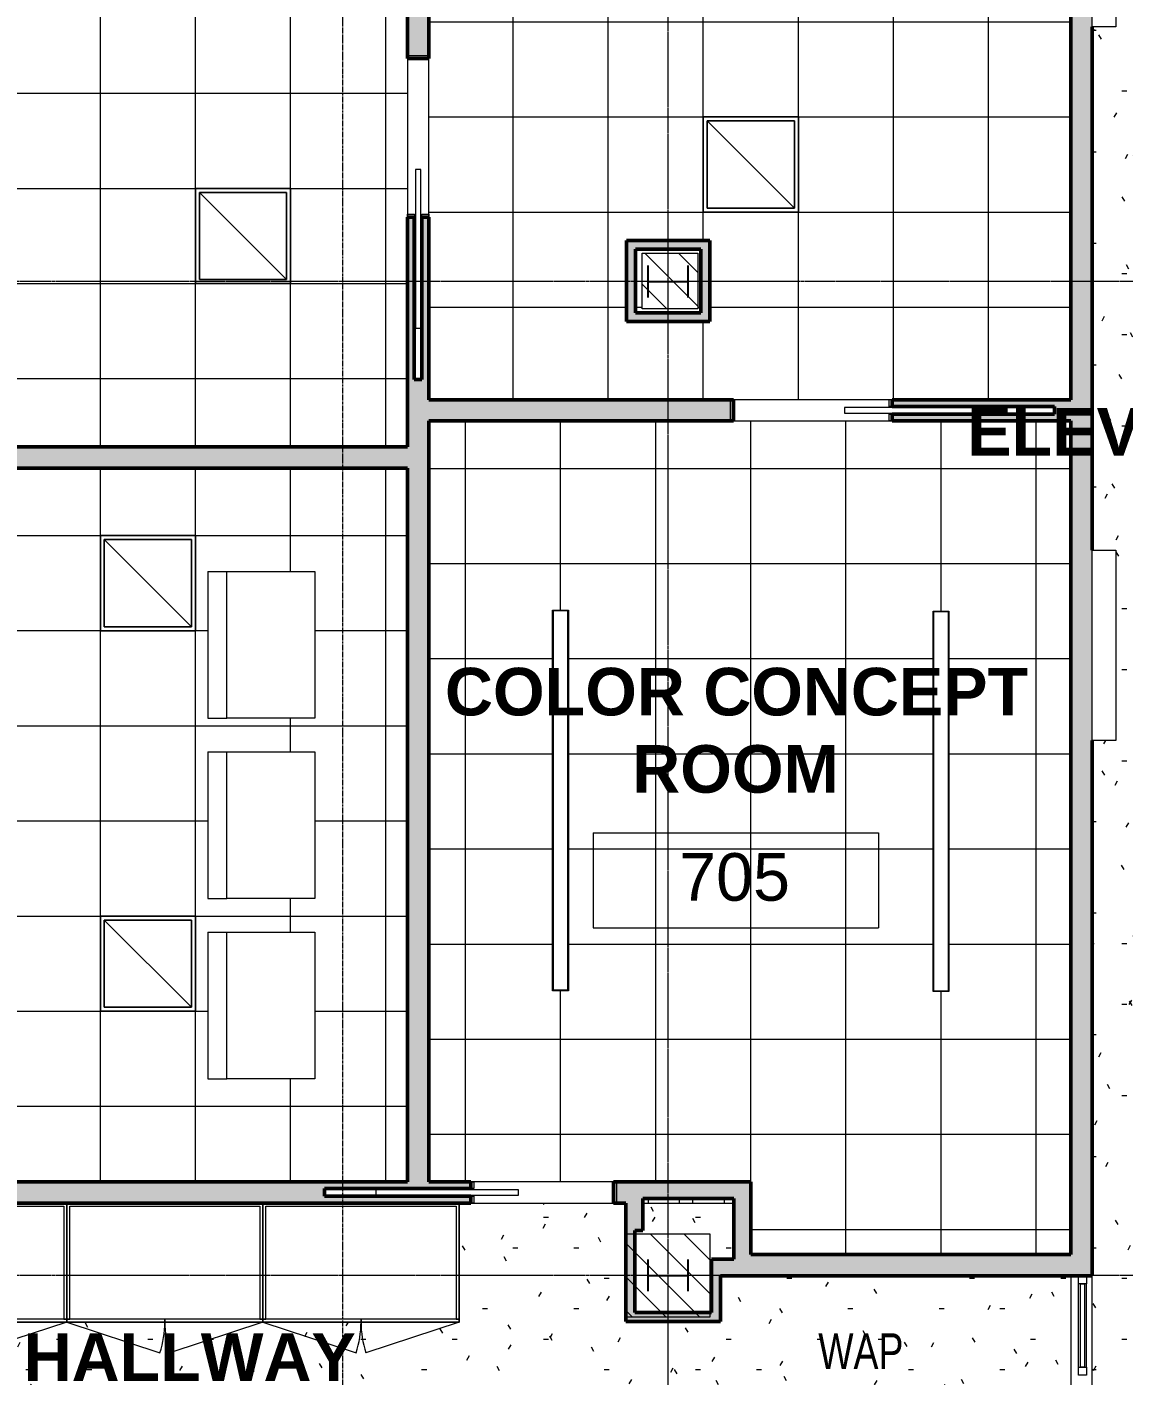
# Model space of a CAD drawing. Header units: inches. Extents: x -956 to 1409, y -1120 to 895.
# Drawn here: x 453.4 to 730, y -1.4 to 338.7 of the extents above; entities that cross this region are included whole.
import ezdxf

# ---------------------------------------------------------------- set-up
doc = ezdxf.new("R2010")
doc.units = ezdxf.units.IN
doc.header["$MEASUREMENT"] = 0
doc.linetypes.add('Grid Line', pattern=[0.875, 0.5, -0.125, 0.125, -0.125])
doc.linetypes.add('Grid Line 1_4_', pattern=[0.4375, 0.25, -0.0625, 0.0625, -0.0625])
for name, color, linetype, lineweight in [('A-ANNO-NOTE', 131, 'Continuous', 9), ('A-AREA-IDEN', 2, 'Continuous', 9), ('A-CLNG', 13, 'Continuous', 13), ('A-CLNG-PATT', 13, 'Continuous', 13), ('A-DOOR', 31, 'Continuous', 13), ('A-DOOR-FRAM', 31, 'Continuous', 20), ('A-GLAZ-CURT', 52, 'Continuous', 9), ('A-GLAZ-CWMG', 51, 'Continuous', 9), ('A-WALL-PATT', 111, 'Continuous', 13), ('E-LITE-EQPM', 33, 'Continuous', 9), ('I-WALL', 2, 'Continuous', 13), ('Q-CASE', 31, 'Continuous', 9), ('Q-SPCQ', 91, 'Continuous', 13), ('S-COLS', 52, 'Continuous', 13), ('S-COLS-SYMB', 171, 'Continuous', 20), ('S-GRID', 1, 'Continuous', 9)]:
    doc.layers.add(name, color=color, linetype=linetype, lineweight=lineweight)
doc.styles.add('Arial_1', font='arial.ttf', dxfattribs={"width": 0.75, "height": 9})
doc.styles.add('Arial_2', font='arial.ttf', dxfattribs={"height": 12})
doc.styles.add('Arial_B', font='arialbd.ttf', dxfattribs={"height": 12})
pattern_1 = [(135, (0, 0), (-4.24264, -4.24264), [])]
pattern_2 = [(0, (0, 0), (30.72, 7.68), [1.267, -21.773, 1.267, -21.773, -122.88]), (0, (0, 0), (30.72, 7.68), [-46.08, 1.267, -44.813, 1.267, -21.773, -53.76]), (0, (0, 0), (30.72, 7.68), [-115.2, 1.267, -14.093, 1.267, -37.133]), (120, (11.52, 3.84), (-22.011075, 22.7643), [1.267, -21.773, 1.267, -21.773, -122.88]), (120, (11.52, 3.84), (-22.011075, 22.7643), [-46.08, 1.267, -44.813, 1.267, -21.773, -53.76]), (120, (11.52, 3.84), (-22.011075, 22.7643), [-115.2, 1.267, -14.093, 1.267, -37.133]), (240, (15.36, 19.2), (-8.708925, -30.4443), [1.267, -21.773, 1.267, -21.773, -122.88]), (240, (15.36, 19.2), (-8.708925, -30.4443), [-46.08, 1.267, -44.813, 1.267, -21.773, -53.76]), (240, (15.36, 19.2), (-8.708925, -30.4443), [-115.2, 1.267, -14.093, 1.267, -37.133])]

# ---------------------------------------------------------------- blocks, each defined once
blk = doc.blocks.new('System Panel - Glazed Centered-4211757-7TH FLOOR TELECOM RCP')
at = {"layer": 'A-GLAZ-CURT', "color": 253, "lineweight": 13}
for p, q in [((-10.5, -0.5), (-10.5, 0.5)), ((-10.5, 0.5), (10.5, 0.5)), ((10.5, 0.5), (10.5, -0.5)), ((10.5, -0.5), (-10.5, -0.5))]:
    blk.add_line(p, q, dxfattribs=at)
blk = doc.blocks.new('Rectangular Mullion - 2_ x 2_ Office Front-4211754-7TH FLOOR TELECOM RCP')
at = {"layer": 'A-GLAZ-CWMG', "color": 9}
for p, q in [((718.71, 0.63), (718.71, 21.63)), ((720.71, 0.63), (720.71, 21.63))]:
    blk.add_line(p, q, dxfattribs=at)
blk = doc.blocks.new('Rectangular Mullion - 2_ x 2_ Office Front-1467737-7TH FLOOR TELECOM RCP')
at = {"layer": 'A-GLAZ-CWMG', "color": 53, "lineweight": 20}
for p, q in [((0, 1), (-2, 1)), ((-2, 1), (-2, -1)), ((0, -1), (0, 1)), ((-2, -1), (0, -1))]:
    blk.add_line(p, q, dxfattribs=at)
blk = doc.blocks.new('Rectangular Mullion - 2_ x 2_ Office Front-1467735-7TH FLOOR TELECOM RCP')
at = {"layer": 'A-GLAZ-CWMG', "color": 53, "lineweight": 20}
for p, q in [((1, 1), (-1, 1)), ((-1, 1), (-1, -1)), ((1, -1), (1, 1)), ((-1, -1), (1, -1))]:
    blk.add_line(p, q, dxfattribs=at)
blk = doc.blocks.new('Single-Pocket - 36_ x96_-4614897-7TH FLOOR TELECOM RCP')
at = {"layer": 'A-DOOR', "color": 53, "lineweight": 20}
for p, q in [((-42, 0.69), (-42, -0.69)), ((-6, 0.69), (-42, 0.69)), ((-6, -0.69), (-6, 0.69)), ((-42, -0.69), (-6, -0.69))]:
    blk.add_line(p, q, dxfattribs=at)
at = {"layer": 'A-DOOR-FRAM', "color": 53}
for p, q in [((-18.04, 0.96), (-18.04, 2.69)), ((-18.04, 2.69), (-17.25, 2.69)), ((-17.25, 0.96), (-18.04, 0.96)), ((-17.25, 2.69), (-17.25, 0.96)), ((18, -2.69), (18, 2.69)), ((18, 2.69), (18.75, 2.69)), ((18.75, 2.69), (18.75, -2.69)), ((-18, -2.69), (-18, -0.96)), ((-18, -0.96), (-17.25, -0.96)), ((-17.25, -2.69), (-18, -2.69)), ((-17.25, -0.96), (-17.25, -2.69)), ((18.75, -2.69), (18, -2.69))]:
    blk.add_line(p, q, dxfattribs=at)
blk = doc.blocks.new('Single-Pocket - 40_ x 96_-4614891-7TH FLOOR TELECOM RCP')
at = {"layer": 'A-DOOR', "color": 53, "lineweight": 20}
for p, q in [((-48, 0.69), (-48, -0.69)), ((-8, 0.69), (-48, 0.69)), ((-8, -0.69), (-8, 0.69)), ((-48, -0.69), (-8, -0.69))]:
    blk.add_line(p, q, dxfattribs=at)
at = {"layer": 'A-DOOR-FRAM', "color": 53}
for p, q in [((-20.04, 0.96), (-20.04, 2.69)), ((-20.04, 2.69), (-19.25, 2.69)), ((-19.25, 0.96), (-20.04, 0.96)), ((-19.25, 2.69), (-19.25, 0.96)), ((20, -2.69), (20, 2.69)), ((20, 2.69), (20.75, 2.69)), ((20.75, 2.69), (20.75, -2.69)), ((-20, -2.69), (-20, -0.96)), ((-20, -0.96), (-19.25, -0.96)), ((-19.25, -2.69), (-20, -2.69)), ((-19.25, -0.96), (-19.25, -2.69)), ((20.75, -2.69), (20, -2.69))]:
    blk.add_line(p, q, dxfattribs=at)
blk = doc.blocks.new('Single-Pocket - 40_ x 96_-4614898-7TH FLOOR TELECOM RCP')
at = {"layer": 'A-DOOR', "color": 53, "lineweight": 20}
for p, q in [((-48, 0.69), (-48, -0.69)), ((-8, 0.69), (-48, 0.69)), ((-8, -0.69), (-8, 0.69)), ((-48, -0.69), (-8, -0.69))]:
    blk.add_line(p, q, dxfattribs=at)
at = {"layer": 'A-DOOR-FRAM', "color": 53}
for p, q in [((-20.04, 0.96), (-20.04, 2.69)), ((-20.04, 2.69), (-19.25, 2.69)), ((-19.25, 0.96), (-20.04, 0.96)), ((-19.25, 2.69), (-19.25, 0.96)), ((20, -2.69), (20, 2.69)), ((20, 2.69), (20.75, 2.69)), ((20.75, 2.69), (20.75, -2.69)), ((-20, -2.69), (-20, -0.96)), ((-20, -0.96), (-19.25, -0.96)), ((-19.25, -2.69), (-20, -2.69)), ((-19.25, -0.96), (-19.25, -2.69)), ((20.75, -2.69), (20, -2.69))]:
    blk.add_line(p, q, dxfattribs=at)
blk = doc.blocks.new('Generic Model Wood Closet - 2_-6__ x 4_-1 1_2__-4911400-7TH FLOOR TELECOM RCP')
at = {"layer": 'Q-CASE', "color": 9}
for p, q in [((-24.75, -15), (-24.75, 15)), ((-24.75, 15), (24.75, 15)), ((-24, -14.25), (-24, 14.25)), ((-24, 14.25), (24, 14.25)), ((24, 14.25), (24, -14.25)), ((24.75, 15), (24.75, -15)), ((-24.75, -15), (-1.25, -22.76)), ((24.75, -15), (-24.75, -15)), ((24, -14.25), (-24, -14.25)), ((24.75, -15), (1.25, -22.76))]:
    blk.add_line(p, q, dxfattribs=at)
at = {"layer": 'Q-CASE', "color": 53, "lineweight": 20}
for p, q in [((-24.75, 15), (-24.75, -14.25)), ((-24, 14.25), (24, 14.25)), ((-24, -14.25), (-24, 14.25)), ((24, 14.25), (24, -14.25)), ((24.75, -14.25), (24.75, 15)), ((-24.75, -14.25), (-24.75, -15)), ((0, -14.25), (-24.75, -14.25)), ((-24.75, -14.25), (-24, -14.25)), ((-24.75, -15), (0, -15)), ((0, -14.25), (0, -15)), ((24.75, -14.25), (0, -14.25)), ((0, -15), (0, -14.25)), ((0, -15), (24.75, -15)), ((24, -14.25), (24.75, -14.25)), ((24.75, -15), (24.75, -14.25))]:
    blk.add_line(p, q, dxfattribs=at)
at = {"layer": 'Q-CASE', "color": 9}
for centre, start, end in [((-24.75, -15), 341.7252, 0), ((24.75, -15), 180, 198.2748)]:
    blk.add_arc(centre, 24.75, start, end, dxfattribs=at)
blk = doc.blocks.new('Troffer Light - Prismatic - 2_x2__4 Lamp_ - 120V-4726274-7TH FLOOR TELECOM RCP')
at = {"layer": 'E-LITE-EQPM', "color": 9}
for p, q in [((-12.74, -14.34), (-12.74, 9.66)), ((-12.74, 9.66), (11.26, 9.66)), ((10.26, 8.66), (-11.74, 8.66)), ((-11.74, 8.66), (-11.74, -13.34)), ((-11.74, 8.66), (10.26, -13.34)), ((-11.74, -13.34), (-11.74, 8.66)), ((-11.74, 8.66), (10.26, 8.66)), ((10.26, -13.34), (10.26, 8.66)), ((10.26, 8.66), (10.26, -13.34)), ((11.26, 9.66), (11.26, -14.34)), ((-11.74, -13.34), (10.26, -13.34)), ((10.26, -13.34), (-11.74, -13.34)), ((11.26, -14.34), (-12.74, -14.34))]:
    blk.add_line(p, q, dxfattribs=at)
blk = doc.blocks.new('7th Floor Vault3 - 7th Floor Vault-3165199-7TH FLOOR TELECOM RCP')
at = {"layer": 'A-CLNG', "color": 9, "lineweight": 9}
blk.add_line((622.15, 43.13), (622.15, 42.01), dxfattribs=at)
blk = doc.blocks.new('FP_33-7TH FLOOR TELECOM RCP')
at = {"layer": 'A-CLNG-PATT', "color": 253}
for p, q in [((761.39, 44.99), (766.91, 44.99)), ((765.34, 44.99), (765.34, 43.01)), ((621.34, 43.13), (621.34, 43.01)), ((621.34, 43.01), (621.34, 42.01)), ((629.34, 43.13), (629.34, 43.01)), ((629.34, 43.01), (629.34, 42.01)), ((763.24, 41.04), (765.05, 41.04)), ((765.34, 43.01), (765.34, 41.15))]:
    blk.add_line(p, q, dxfattribs=at)
blk = doc.blocks.new('7th Floor Vault5 - 7th Floor Vault-3167908-7TH FLOOR TELECOM RCP')
at = {"layer": 'A-CLNG', "color": 9, "lineweight": 9}
blk.add_line((618.05, 42), (618.05, 43.13), dxfattribs=at)
blk.add_blockref('FP_33-7TH FLOOR TELECOM RCP', (0, 0), dxfattribs=at)
blk = doc.blocks.new('Light Table - Color Room - Overhead Luminaire-4158695-7TH FLOOR TELECOM RCP')
at = {"layer": 'Q-SPCQ', "color": 9, "lineweight": 9}
for p, q in [((18.5, 14.15), (-18.5, 14.15)), ((-18.5, 14.15), (-18.5, 9.4)), ((18.5, 14.15), (18.5, 9.4)), ((-18.5, -12.85), (-18.5, 9.4)), ((-18.5, 9.4), (18.5, 9.4)), ((18.5, 9.4), (18.5, -12.85)), ((18.5, -12.85), (-18.5, -12.85))]:
    blk.add_line(p, q, dxfattribs=at)
blk = doc.blocks.new('Light Box - Light Box-4680645-7TH FLOOR TELECOM RCP')
at = {"layer": 'Q-SPCQ', "color": 9, "lineweight": 9}
for p, q in [((-24, 2.6875), (-24, 8.6875)), ((-24, 8.6875), (24, 8.6875)), ((24, 8.6875), (24, 2.6875)), ((24, 2.6875), (-24, 2.6875))]:
    blk.add_line(p, q, dxfattribs=at)
blk = doc.blocks.new('Lighting - Pendant-Finelite-HP4-D - HP-4 D-8_-SO-3000K-120-FA-SC-4155713-7TH FLOOR TELECOM RCP')
at = {"layer": 'E-LITE-EQPM', "color": 9}
for p, q in [((48, 2), (-48, 2)), ((-48, 2), (-48, -2)), ((47.875, 1.875), (-47.875, 1.875)), ((-47.875, 1.875), (-47.875, -1.875)), ((-47.875, 1.875), (47.875, 1.875)), ((-47.875, -1.875), (-47.875, 1.875)), ((47.875, -1.875), (47.875, 1.875)), ((47.875, 1.875), (47.875, -1.875)), ((48, -2), (48, 2)), ((-48, -2), (48, -2)), ((-47.875, -1.875), (47.875, -1.875)), ((47.875, -1.875), (-47.875, -1.875))]:
    blk.add_line(p, q, dxfattribs=at)
blk = doc.blocks.new('18433_1 - AEO NY - CENTRAL_rvt-1-7TH FLOOR TELECOM RCP')
at = {"layer": 'A-CLNG-PATT'}
h = blk.add_hatch(dxfattribs=at)
h.set_pattern_fill('FP_16', color=253, style=0, pattern_type=2)
h.set_pattern_definition([(90, (-272.086, -254.018), (24, -1e-15), []), (0, (-272.086, -254.018), (0, -24), [])])
h.paths.add_polyline_path([(322.42, 232.76), (549.41, 232.76), (549.41, 532.01), (322.42, 532.01), (322.42, 233.76)], flags=0)
h.paths.add_polyline_path([(375.91, 273.98), (351.91, 273.98), (351.91, 297.98), (375.91, 297.98)], flags=0)
h.paths.add_polyline_path([(447.91, 273.98), (423.91, 273.98), (423.91, 297.98), (447.91, 297.98)], flags=0)
h.paths.add_polyline_path([(519.91, 273.98), (495.91, 273.98), (495.91, 297.98), (519.91, 297.98)], flags=0)
h.paths.add_polyline_path([(375.91, 369.98), (351.91, 369.98), (351.91, 393.98), (375.91, 393.98), (375.91, 372.27)], flags=0)
h.paths.add_polyline_path([(447.91, 369.98), (423.91, 369.98), (423.91, 393.98), (447.91, 393.98), (447.91, 372.27)], flags=0)
h.paths.add_polyline_path([(519.91, 369.98), (495.91, 369.98), (495.91, 393.98), (519.91, 393.98), (519.91, 372.27)], flags=0)
h.paths.add_polyline_path([(375.91, 465.98), (351.91, 465.98), (351.91, 489.98), (375.91, 489.98)], flags=0)
h.paths.add_polyline_path([(447.91, 465.98), (423.91, 465.98), (423.91, 489.98), (447.91, 489.98)], flags=0)
h.paths.add_polyline_path([(511.28, 465.98), (495.91, 465.98), (495.91, 489.98), (519.91, 489.98), (519.91, 465.98)], flags=0)
h = blk.add_hatch(dxfattribs=at)
h.set_pattern_fill('FP_15', color=253, style=0, pattern_type=2)
h.set_pattern_definition([(0, (-527.97, -475.994), (0, -24), []), (270, (-527.97, -475.994), (-24, -1e-15), [])])
h.paths.add_polyline_path([(671.68, 244.69), (716.77, 244.69), (716.77, 532.01), (624.9, 532.01), (624.9, 514.88), (606.4, 514.88), (606.4, 532.01), (554.78, 532.01), (554.78, 244.69), (633.23, 244.69)], flags=0)
h.paths.add_polyline_path([(622.65, 264.38), (604.68, 264.38), (604.68, 284.88), (625.68, 284.88), (625.68, 264.38), (623.11, 264.38)], flags=0)
h.paths.add_polyline_path([(622.65, 266.63), (623.43, 266.63), (623.43, 282.63), (606.93, 282.63), (606.93, 266.63), (608.65, 266.63)], flags=0)
h.paths.add_polyline_path([(622.65, 267.63), (608.65, 267.63), (608.65, 281.63), (622.65, 281.63), (622.65, 268.38)], flags=0)
h.paths.add_polyline_path([(648.03, 292.01), (624.03, 292.01), (624.03, 316.01), (648.03, 316.01), (648.03, 303.01)], flags=0)
h.paths.add_polyline_path([(648.03, 364.01), (624.03, 364.01), (624.03, 388.01), (648.03, 388.01), (648.03, 372.27)], flags=0)
h.paths.add_polyline_path([(648.03, 436.01), (624.03, 436.01), (624.03, 460.01), (648.03, 460.01), (648.03, 441.53)], flags=0)
h = blk.add_hatch(dxfattribs=at)
h.set_pattern_fill('FP_12', color=253, style=0, pattern_type=2)
h.set_pattern_definition(pattern_2)
h.paths.add_polyline_path([(797.65, -48.37), (798.15, -48.37), (798.15, -20.37), (806.15, -20.37), (806.15, 520.13), (722.15, 520.13), (722.15, 386.72), (728.15, 386.72), (728.15, 338.72), (722.15, 338.72), (722.15, 206.72), (728.15, 206.72), (728.15, 158.72), (722.15, 158.72), (722.15, -48.37), (795.84, -48.37)], flags=0)
h.paths.add_polyline_path([(764.15, -19.12), (763.37, -19.02), (762.65, -18.72), (762.03, -18.24), (761.55, -17.62), (761.25, -16.9), (761.15, -16.12), (761.25, -15.34), (761.55, -14.62), (762.03, -14), (762.65, -13.52), (763.37, -13.22), (764.15, -13.12), (764.92, -13.22), (765.65, -13.52), (766.27, -14), (766.75, -14.62), (767.05, -15.34), (767.15, -16.12), (767.05, -16.9), (766.75, -17.62), (766.27, -18.24), (765.65, -18.72), (764.92, -19.02)], flags=0)
h.paths.add_polyline_path([(764.15, 40.88), (763.37, 40.98), (762.65, 41.28), (762.03, 41.76), (761.55, 42.38), (761.25, 43.1), (761.15, 43.88), (761.25, 44.66), (761.55, 45.38), (762.03, 46), (762.65, 46.48), (763.37, 46.78), (764.15, 46.88), (764.92, 46.78), (765.65, 46.48), (766.27, 46), (766.75, 45.38), (767.05, 44.66), (767.15, 43.88), (767.05, 43.1), (766.75, 42.38), (766.27, 41.76), (765.65, 41.28), (764.92, 40.98)], flags=0)
h.paths.add_polyline_path([(764.15, 100.88), (763.37, 100.98), (762.65, 101.28), (762.03, 101.76), (761.55, 102.38), (761.25, 103.1), (761.15, 103.88), (761.25, 104.66), (761.55, 105.38), (762.03, 106), (762.65, 106.48), (763.37, 106.78), (764.15, 106.88), (764.92, 106.78), (765.65, 106.48), (766.27, 106), (766.75, 105.38), (767.05, 104.66), (767.15, 103.88), (767.05, 103.1), (766.75, 102.38), (766.27, 101.76), (765.65, 101.28), (764.92, 100.98)], flags=0)
h.paths.add_polyline_path([(764.15, 160.88), (763.37, 160.98), (762.65, 161.28), (762.03, 161.76), (761.55, 162.38), (761.25, 163.1), (761.15, 163.88), (761.25, 164.66), (761.55, 165.38), (762.03, 166), (762.65, 166.48), (763.37, 166.78), (764.15, 166.88), (764.92, 166.78), (765.65, 166.48), (766.27, 166), (766.75, 165.38), (767.07, 164.5), (767.15, 163.88), (767.05, 163.1), (766.75, 162.38), (766.27, 161.76), (765.65, 161.28), (764.92, 160.98)], flags=0)
h.paths.add_polyline_path([(764.15, 220.88), (763.37, 220.98), (762.65, 221.28), (762.03, 221.76), (761.55, 222.38), (761.25, 223.1), (761.15, 223.88), (761.25, 224.66), (761.55, 225.38), (762.03, 226), (762.65, 226.48), (763.37, 226.78), (764.15, 226.88), (764.92, 226.78), (765.65, 226.48), (766.27, 226), (766.75, 225.38), (767.05, 224.66), (767.15, 223.88), (767.05, 223.1), (766.75, 222.38), (766.27, 221.76), (765.65, 221.28), (764.92, 220.98)], flags=0)
h.paths.add_polyline_path([(764.15, 280.88), (763.37, 280.98), (762.65, 281.28), (762.03, 281.76), (761.55, 282.38), (761.25, 283.1), (761.15, 283.88), (761.25, 284.66), (761.55, 285.38), (762.03, 286), (762.65, 286.48), (763.37, 286.78), (764.15, 286.88), (764.92, 286.78), (765.65, 286.48), (766.27, 286), (766.75, 285.38), (767.05, 284.66), (767.15, 283.88), (767.05, 283.1), (766.75, 282.38), (766.27, 281.76), (765.65, 281.28), (764.92, 280.98)], flags=0)
h.paths.add_polyline_path([(764.15, 340.88), (763.37, 340.98), (762.65, 341.28), (762.03, 341.76), (761.55, 342.38), (761.25, 343.1), (761.15, 343.88), (761.25, 344.66), (761.55, 345.38), (762.03, 346), (762.65, 346.48), (763.37, 346.78), (764.15, 346.88), (764.92, 346.78), (765.65, 346.48), (766.27, 346), (766.75, 345.38), (767.05, 344.66), (767.15, 343.88), (767.05, 343.1), (766.75, 342.38), (766.27, 341.76), (765.65, 341.28), (764.92, 340.98)], flags=0)
h.paths.add_polyline_path([(764.15, 400.88), (763.37, 400.98), (762.65, 401.28), (762.03, 401.76), (761.55, 402.38), (761.25, 403.1), (761.15, 403.88), (761.25, 404.66), (761.55, 405.38), (762.03, 406), (762.65, 406.48), (763.37, 406.78), (764.15, 406.88), (764.92, 406.78), (765.65, 406.48), (766.27, 406), (766.75, 405.38), (767.05, 404.66), (767.15, 403.88), (767.05, 403.1), (766.75, 402.38), (766.27, 401.76), (765.65, 401.28), (764.92, 400.98)], flags=0)
h.paths.add_polyline_path([(764.15, 460.88), (763.37, 460.98), (762.65, 461.28), (762.03, 461.76), (761.55, 462.38), (761.25, 463.1), (761.15, 463.88), (761.25, 464.66), (761.55, 465.38), (762.03, 466), (762.65, 466.48), (763.37, 466.78), (764.15, 466.88), (764.92, 466.78), (765.65, 466.48), (766.27, 466), (766.75, 465.38), (767.05, 464.66), (767.15, 463.88), (767.05, 463.1), (766.75, 462.38), (766.27, 461.76), (765.65, 461.28), (764.92, 460.98)], flags=0)
h = blk.add_hatch(dxfattribs=at)
h.set_pattern_fill('FP_17', color=253, style=0, pattern_type=2)
h.set_pattern_definition([(90, (-299.97, -468.65), (24, -1e-15), []), (0, (-299.97, -468.65), (0, -24), [])])
h.paths.add_polyline_path([(714.53, 29.01), (716.77, 29.01), (716.77, 239.32), (554.78, 239.32), (554.78, 47.38), (636.03, 47.38), (636.03, 29.01), (673.88, 29.01)], flags=0)
h.paths.add_polyline_path([(682.15, 95.35), (682.03, 95.35), (682.03, 191.35), (686.03, 191.35), (686.03, 95.35), (685.9, 95.35)], flags=0)
h.paths.add_polyline_path([(589.9, 95.6), (586.03, 95.6), (586.03, 191.6), (590.03, 191.6), (590.03, 95.6)], flags=0)
h = blk.add_hatch(dxfattribs=at)
h.set_pattern_fill('FP_14', color=253, style=0, pattern_type=2)
h.set_pattern_definition([(0, (-488.086, -317.58), (0, -24), []), (270, (-488.086, -317.58), (-24, -1e-15), [])])
h.paths.add_polyline_path([(325.75, 47.38), (549.41, 47.38), (549.41, 227.38), (322.42, 227.38), (322.42, 47.38), (325.42, 47.38)], flags=0)
h.paths.add_polyline_path([(511.28, 73.38), (499.06, 73.38), (499.06, 110.38), (526.06, 110.38), (526.06, 73.38), (517.09, 73.38)], flags=0)
h.paths.add_polyline_path([(399.91, 90.42), (375.91, 90.42), (375.91, 114.42), (399.91, 114.42), (399.91, 95.24)], flags=0)
h.paths.add_polyline_path([(471.91, 90.42), (471.91, 114.42), (495.91, 114.42), (495.91, 90.42)], flags=0)
h.paths.add_polyline_path([(499.06, 118.88), (499.06, 155.88), (526.06, 155.88), (526.06, 118.88), (503.81, 118.88)], flags=0)
h.paths.add_polyline_path([(526.06, 164.38), (499.06, 164.38), (499.06, 201.38), (526.06, 201.38), (526.06, 164.5)], flags=0)
h.paths.add_polyline_path([(375.91, 186.42), (375.91, 210.42), (399.91, 210.42), (399.91, 186.42), (389.33, 186.42)], flags=0)
h.paths.add_polyline_path([(471.91, 186.42), (471.91, 210.42), (495.91, 210.42), (495.91, 186.42)], flags=0)
h = blk.add_hatch(dxfattribs=at)
h.set_pattern_fill('FP_12', color=253, style=0, pattern_type=2)
h.set_pattern_definition(pattern_2)
h.paths.add_polyline_path([(445.42, -94.74), (456.54, -94.74), (456.54, -53.24), (428.54, -53.24), (428.54, -94.74), (429.98, -94.74)], flags=0)
h.paths.add_polyline_path([(423.67, -94.74), (423.67, -48.37), (716.77, -48.37), (716.77, 23.63), (628.4, 23.63), (628.4, 12.13), (604.52, 12.13), (604.52, 42.01), (562.43, 42.01), (562.43, 12.01), (364.43, 12.01), (364.43, 42.01), (317.04, 42.01), (317.04, -48.37), (335.77, -48.37), (335.77, -64.37), (361.92, -64.37), (361.92, -94.74), (404.92, -94.74)], flags=0)
h.paths.add_polyline_path([(391.61, -73.55), (391.61, -68.93), (396.23, -68.93), (396.23, -73.55)], flags=0)
h.paths.add_polyline_path([(358.71, -23.56), (357.93, -23.45), (357.21, -23.15), (356.59, -22.68), (356.11, -22.06), (355.81, -21.33), (355.71, -20.56), (355.81, -19.78), (356.11, -19.06), (356.59, -18.44), (357.21, -17.96), (357.93, -17.66), (358.71, -17.56), (359.49, -17.66), (360.21, -17.96), (360.83, -18.44), (361.31, -19.06), (361.61, -19.78), (361.71, -20.56), (361.61, -21.33), (361.31, -22.06), (360.83, -22.68), (360.21, -23.15), (359.49, -23.45)], flags=0)
h.paths.add_polyline_path([(418.71, -23.56), (417.93, -23.45), (417.21, -23.15), (416.59, -22.68), (416.11, -22.06), (415.81, -21.33), (415.71, -20.56), (415.81, -19.78), (416.11, -19.06), (416.59, -18.44), (417.21, -17.96), (417.93, -17.66), (418.71, -17.56), (419.49, -17.66), (420.21, -17.96), (420.83, -18.44), (421.31, -19.06), (421.61, -19.78), (421.71, -20.56), (421.61, -21.33), (421.31, -22.06), (420.83, -22.68), (420.21, -23.15), (419.49, -23.45)], flags=0)
h.paths.add_polyline_path([(478.71, -23.56), (477.93, -23.45), (477.21, -23.15), (476.59, -22.68), (476.11, -22.06), (475.81, -21.33), (475.71, -20.56), (475.81, -19.78), (476.11, -19.06), (476.59, -18.44), (477.21, -17.96), (477.93, -17.66), (478.71, -17.56), (479.49, -17.66), (480.21, -17.96), (480.83, -18.44), (481.31, -19.06), (481.61, -19.78), (481.71, -20.56), (481.61, -21.33), (481.31, -22.06), (480.79, -22.71), (480.21, -23.15), (479.49, -23.45)], flags=0)
h.paths.add_polyline_path([(538.71, -23.56), (537.93, -23.45), (537.21, -23.15), (536.59, -22.68), (536.11, -22.06), (535.81, -21.33), (535.71, -20.56), (535.81, -19.78), (536.11, -19.06), (536.59, -18.44), (537.21, -17.96), (537.93, -17.66), (538.71, -17.56), (539.49, -17.66), (540.21, -17.96), (540.83, -18.44), (541.31, -19.06), (541.61, -19.78), (541.71, -20.56), (541.61, -21.33), (541.31, -22.06), (540.83, -22.68), (540.21, -23.15), (539.49, -23.45)], flags=0)
h.paths.add_polyline_path([(598.71, -23.56), (597.93, -23.45), (597.21, -23.15), (596.59, -22.68), (596.11, -22.06), (595.81, -21.33), (595.71, -20.56), (595.81, -19.78), (596.11, -19.06), (596.59, -18.44), (597.21, -17.96), (597.93, -17.66), (598.71, -17.56), (599.49, -17.66), (600.21, -17.96), (600.83, -18.44), (601.31, -19.06), (601.61, -19.78), (601.71, -20.56), (601.61, -21.33), (601.31, -22.06), (600.83, -22.68), (600.21, -23.15), (599.49, -23.45)], flags=0)
h.paths.add_polyline_path([(658.71, -23.56), (657.93, -23.45), (657.21, -23.15), (656.59, -22.68), (656.11, -22.06), (655.81, -21.33), (655.71, -20.56), (655.81, -19.78), (656.11, -19.06), (656.59, -18.44), (657.21, -17.96), (657.93, -17.66), (658.71, -17.56), (659.49, -17.66), (660.21, -17.96), (660.83, -18.44), (661.31, -19.06), (661.61, -19.78), (661.71, -20.56), (661.61, -21.33), (661.31, -22.06), (660.83, -22.68), (660.21, -23.15), (659.49, -23.45)], flags=0)
h.paths.add_polyline_path([(625.68, 14.38), (626.15, 14.38), (626.15, 27.88), (631.78, 27.88), (631.78, 42.01), (608.77, 42.01), (608.77, 35.13), (606.77, 35.13), (606.77, 34.26), (625.68, 34.26), (625.68, 14.85)], flags=0)
at = {"layer": 'A-WALL-PATT'}
h = blk.add_hatch(color=253, dxfattribs=at)
h.paths.add_polyline_path([(551.93, 47.38), (554.78, 47.38), (554.78, 290.76), (553.06, 290.76), (553.06, 249.76), (551.13, 249.76), (551.13, 290.76), (549.41, 290.76), (549.41, 47.38)], flags=0)
h.paths.add_polyline_path([(549.41, 330.76), (554.78, 330.76), (554.78, 532.01), (549.41, 532.01), (549.41, 372.27)], flags=0)
for points in [[(716.77, 23.63), (722.15, 23.63), (722.15, 500.57), (716.77, 500.57), (716.77, 25.98)], [(625.68, 282.63), (625.68, 284.88), (604.68, 284.88), (604.68, 282.63), (623.43, 282.63)], [(606.93, 266.63), (606.93, 282.63), (604.68, 282.63), (604.68, 266.63)], [(623.43, 264.38), (625.68, 264.38), (625.68, 282.63), (623.43, 282.63), (623.43, 266.63)], [(604.68, 264.38), (623.43, 264.38), (623.43, 266.63), (604.68, 266.63)], [(549.41, 227.38), (549.41, 232.76), (322.42, 232.76), (322.42, 227.38), (511.28, 227.38)], [(633.23, 43.13), (636.03, 43.13), (636.03, 47.38), (608.77, 47.38), (608.77, 43.13), (631.78, 43.13)], [(608.77, 35.13), (608.77, 42.01), (604.52, 42.01), (604.52, 35.13), (606.77, 35.13)], [(631.78, 29.01), (636.03, 29.01), (636.03, 43.13), (631.78, 43.13)], [(606.77, 14.38), (606.77, 35.13), (604.52, 35.13), (604.52, 14.38)], [(631.78, 23.63), (631.78, 27.88), (626.15, 27.88), (626.15, 23.63), (628.4, 23.63)], [(716.77, 23.63), (716.77, 29.01), (631.78, 29.01), (631.78, 23.63), (714.53, 23.63)], [(626.15, 12.13), (628.4, 12.13), (628.4, 23.63), (626.15, 23.63), (626.15, 14.38)], [(604.52, 12.13), (626.15, 12.13), (626.15, 14.38), (604.52, 14.38)]]:
    blk.add_hatch(color=253, dxfattribs=at).paths.add_polyline_path(points, flags=0)
h = blk.add_hatch(color=253, dxfattribs=at)
h.paths.add_polyline_path([(554.78, 239.32), (631.68, 239.32), (631.68, 244.69), (554.78, 244.69)], flags=0)
h.paths.add_polyline_path([(716.77, 239.32), (716.77, 244.69), (671.68, 244.69), (671.68, 242.97), (712.68, 242.97), (712.68, 241.04), (671.68, 241.04), (671.68, 239.32), (714.53, 239.32)], flags=0)
h = blk.add_hatch(color=253, dxfattribs=at)
h.paths.add_polyline_path([(608.77, 42.01), (608.77, 47.38), (601.43, 47.38), (601.43, 42.01), (604.52, 42.01)], flags=0)
h.paths.add_polyline_path([(325.42, 42.01), (325.42, 47.38), (322.42, 47.38), (322.42, 42.01)], flags=0)
h.paths.add_polyline_path([(361.42, 42.01), (565.43, 42.01), (565.43, 43.73), (528.43, 43.73), (528.43, 45.66), (565.43, 45.66), (565.43, 47.38), (361.42, 47.38), (361.42, 45.66), (398.42, 45.66), (398.42, 43.73), (361.42, 43.73)], flags=0)
at = {"layer": 'S-COLS', "lineweight": 9}
h = blk.add_hatch(dxfattribs=at)
h.set_pattern_fill('FP_1', color=9, style=0, pattern_type=2)
h.set_pattern_definition(pattern_1)
h.paths.add_polyline_path([(622.65, 267.63), (622.65, 281.63), (608.65, 281.63), (608.65, 267.63)], flags=0)
h = blk.add_hatch(dxfattribs=at)
h.set_pattern_fill('FP_1', color=9, style=0, pattern_type=2)
h.set_pattern_definition(pattern_1)
h.paths.add_polyline_path([(604.68, 13.26), (625.68, 13.26), (625.68, 34.26), (604.68, 34.26), (604.68, 25.98)], flags=0)
at = {"layer": 'A-CLNG', "color": 253}
for p, q in [((648.03, 316.01), (624.03, 316.01)), ((624.03, 316.01), (624.03, 292.01)), ((648.03, 292.01), (648.03, 316.01)), ((519.91, 297.98), (495.91, 297.98)), ((495.91, 297.98), (495.91, 273.98)), ((519.91, 273.98), (519.91, 297.98)), ((624.03, 292.01), (648.03, 292.01)), ((495.91, 273.98), (519.91, 273.98)), ((495.91, 210.42), (471.91, 210.42)), ((471.91, 210.42), (471.91, 186.42)), ((495.91, 186.42), (495.91, 210.42)), ((471.91, 186.42), (495.91, 186.42)), ((495.91, 114.42), (471.91, 114.42)), ((471.91, 114.42), (471.91, 90.42)), ((495.91, 90.42), (495.91, 114.42)), ((471.91, 90.42), (495.91, 90.42)), ((608.77, 42.01), (631.78, 42.01))]:
    blk.add_line(p, q, dxfattribs=at)
at = {"layer": 'I-WALL', "color": 133, "lineweight": 50}
for p, q in [((549.41, 330.76), (549.41, 532.01)), ((554.78, 532.01), (554.78, 330.76)), ((716.77, 244.69), (716.77, 500.57)), ((722.15, 338.72), (722.15, 206.72)), ((554.78, 330.76), (549.41, 330.76)), ((549.41, 232.76), (549.41, 290.76)), ((549.41, 290.76), (551.13, 290.76)), ((551.13, 290.76), (551.13, 249.76)), ((553.06, 249.76), (553.06, 290.76)), ((553.06, 290.76), (554.78, 290.76)), ((554.78, 290.76), (554.78, 244.69)), ((604.68, 282.63), (604.68, 284.88)), ((604.68, 284.88), (625.68, 284.88)), ((604.68, 266.63), (604.68, 282.63)), ((623.43, 282.63), (606.93, 282.63)), ((606.93, 282.63), (606.93, 266.63)), ((623.43, 266.63), (623.43, 282.63)), ((625.68, 284.88), (625.68, 282.63)), ((625.68, 282.63), (625.68, 264.38)), ((604.68, 264.38), (604.68, 266.63)), ((606.93, 266.63), (623.43, 266.63)), ((623.43, 264.38), (604.68, 264.38)), ((625.68, 264.38), (623.43, 264.38)), ((551.13, 249.76), (553.06, 249.76)), ((554.78, 244.69), (631.68, 244.69)), ((631.68, 244.69), (631.68, 239.32)), ((671.68, 242.97), (671.68, 244.69)), ((671.68, 244.69), (716.77, 244.69)), ((712.68, 242.97), (671.68, 242.97)), ((712.68, 241.04), (712.68, 242.97)), ((631.68, 239.32), (554.78, 239.32)), ((554.78, 239.32), (554.78, 47.38)), ((671.68, 239.32), (671.68, 241.04)), ((671.68, 241.04), (712.68, 241.04)), ((716.77, 239.32), (671.68, 239.32)), ((716.77, 29.01), (716.77, 239.32)), ((322.42, 232.76), (549.41, 232.76)), ((549.41, 227.38), (322.42, 227.38)), ((549.41, 47.38), (549.41, 227.38)), ((722.15, 158.72), (722.15, 23.63)), ((361.42, 47.38), (549.41, 47.38)), ((565.43, 45.66), (528.43, 45.66)), ((528.43, 45.66), (528.43, 43.73)), ((554.78, 47.38), (565.43, 47.38)), ((565.43, 47.38), (565.43, 45.66)), ((601.43, 42.01), (601.43, 47.38)), ((601.43, 47.38), (608.77, 47.38)), ((608.77, 47.38), (636.03, 47.38)), ((636.03, 47.38), (636.03, 43.13)), ((565.43, 42.01), (361.42, 42.01)), ((528.43, 43.73), (565.43, 43.73)), ((565.43, 43.73), (565.43, 42.01)), ((604.52, 42.01), (601.43, 42.01)), ((604.52, 35.13), (604.52, 42.01)), ((608.77, 43.13), (608.77, 42.01)), ((631.78, 43.13), (608.77, 43.13)), ((608.77, 42.01), (608.77, 35.13)), ((631.78, 29.01), (631.78, 43.13)), ((636.03, 43.13), (636.03, 29.01)), ((604.52, 14.38), (604.52, 35.13)), ((608.77, 35.13), (606.77, 35.13)), ((606.77, 35.13), (606.77, 14.38)), ((626.15, 27.88), (631.78, 27.88)), ((626.15, 23.63), (626.15, 27.88)), ((631.78, 27.88), (631.78, 29.01)), ((636.03, 29.01), (716.77, 29.01)), ((626.15, 14.38), (626.15, 23.63)), ((631.78, 23.63), (628.4, 23.63)), ((628.4, 23.63), (628.4, 12.13)), ((716.77, 23.63), (631.78, 23.63)), ((722.15, 23.63), (716.77, 23.63)), ((604.52, 12.13), (604.52, 14.38)), ((606.77, 14.38), (626.15, 14.38)), ((626.15, 12.13), (604.52, 12.13)), ((628.4, 12.13), (626.15, 12.13))]:
    blk.add_line(p, q, dxfattribs=at)
at = {"layer": 'I-WALL', "color": 253}
for p, q in [((549.41, 330.76), (549.41, 290.76)), ((554.78, 290.76), (554.78, 330.76)), ((671.68, 244.69), (631.68, 244.69)), ((631.68, 239.32), (671.68, 239.32)), ((601.43, 47.38), (565.43, 47.38)), ((565.43, 42.01), (601.43, 42.01)), ((716.77, 23.63), (716.77, -48.37)), ((722.15, -48.37), (722.15, 23.63))]:
    blk.add_line(p, q, dxfattribs=at)
at = {"layer": 'S-COLS', "color": 53, "lineweight": 20}
for p, q in [((608.65, 267.63), (608.65, 281.63)), ((608.65, 281.63), (622.65, 281.63)), ((622.65, 281.63), (622.65, 267.63)), ((622.65, 267.63), (608.65, 267.63)), ((604.68, 13.26), (604.68, 34.26)), ((604.68, 34.26), (625.68, 34.26)), ((625.68, 34.26), (625.68, 13.26)), ((625.68, 13.26), (604.68, 13.26))]:
    blk.add_line(p, q, dxfattribs=at)
at = {"layer": 'S-GRID', "linetype": 'Grid Line 1_4_'}
for p, q in [((615.18, -423.37), (615.18, 870.85)), ((965.79, 274.51), (-931.82, 274.51)), ((965.79, 23.76), (-931.82, 23.76))]:
    blk.add_line(p, q, dxfattribs=at)
at = {"color": 9, "lineweight": 9}
for name, p in [('7th Floor Vault5 - 7th Floor Vault-3167908-7TH FLOOR TELECOM RCP', (0, 0)), ('Troffer Light - Prismatic - 2_x2__4 Lamp_ - 120V-4726274-7TH FLOOR TELECOM RCP', (636.77, 306.35)), ('Troffer Light - Prismatic - 2_x2__4 Lamp_ - 120V-4726274-7TH FLOOR TELECOM RCP', (508.65, 288.32)), ('Troffer Light - Prismatic - 2_x2__4 Lamp_ - 120V-4726274-7TH FLOOR TELECOM RCP', (484.65, 200.76)), ('Troffer Light - Prismatic - 2_x2__4 Lamp_ - 120V-4726274-7TH FLOOR TELECOM RCP', (484.65, 104.76)), ('Single-Pocket - 36_ x96_-4614897-7TH FLOOR TELECOM RCP', (583.43, 44.69)), ('7th Floor Vault3 - 7th Floor Vault-3165199-7TH FLOOR TELECOM RCP', (-12, 0)), ('Generic Model Wood Closet - 2_-6__ x 4_-1 1_2__-4911400-7TH FLOOR TELECOM RCP', (438.68, 27.01)), ('Generic Model Wood Closet - 2_-6__ x 4_-1 1_2__-4911400-7TH FLOOR TELECOM RCP', (488.18, 27.01)), ('Generic Model Wood Closet - 2_-6__ x 4_-1 1_2__-4911400-7TH FLOOR TELECOM RCP', (537.68, 27.01)), ('Rectangular Mullion - 2_ x 2_ Office Front-4211754-7TH FLOOR TELECOM RCP', (0, 0))]:
    blk.add_blockref(name, p, dxfattribs=at)
for name, p, rotation in [('Light Box - Light Box-4680645-7TH FLOOR TELECOM RCP', (719.46, 362.72), 270), ('Single-Pocket - 40_ x 96_-4614891-7TH FLOOR TELECOM RCP', (552.1, 310.76), 89.99999999999993), ('Single-Pocket - 40_ x 96_-4614898-7TH FLOOR TELECOM RCP', (651.68, 242.01), 180), ('Light Box - Light Box-4680645-7TH FLOOR TELECOM RCP', (719.46, 182.72), 270), ('Light Table - Color Room - Overhead Luminaire-4158695-7TH FLOOR TELECOM RCP', (513.21, 182.88), 89.99999999999987), ('Light Table - Color Room - Overhead Luminaire-4158695-7TH FLOOR TELECOM RCP', (513.21, 137.38), 89.99999999999987), ('Light Table - Color Room - Overhead Luminaire-4158695-7TH FLOOR TELECOM RCP', (513.21, 91.88), 89.99999999999987), ('System Panel - Glazed Centered-4211757-7TH FLOOR TELECOM RCP', (719.71, 11.13), 89.9999999999999)]:
    blk.add_blockref(name, p, dxfattribs=dict(at, rotation=rotation))
at = {"color": 9, "lineweight": 9, "extrusion": (0, 0, -1)}
for name, p, rotation in [('Lighting - Pendant-Finelite-HP4-D - HP-4 D-8_-SO-3000K-120-FA-SC-4155713-7TH FLOOR TELECOM RCP', (-588.03, 143.6), 89.9999999999998), ('Lighting - Pendant-Finelite-HP4-D - HP-4 D-8_-SO-3000K-120-FA-SC-4155713-7TH FLOOR TELECOM RCP', (-684.03, 143.35), 90.0000000000001), ('Rectangular Mullion - 2_ x 2_ Office Front-1467737-7TH FLOOR TELECOM RCP', (-719.71, 23.63), 90.00000000000011), ('Rectangular Mullion - 2_ x 2_ Office Front-1467735-7TH FLOOR TELECOM RCP', (-719.71, -0.37), 90.00000000000011)]:
    blk.add_blockref(name, p, dxfattribs=dict(at, rotation=rotation))
blk = doc.blocks.new('W-Wide Flange-Column - W10X49-819827-7TH FLOOR TELECOM RCP')
at = {"layer": 'S-COLS-SYMB', "color": 43, "lineweight": 25}
for p, q in [((-4.01, 5.05), (4.01, 5.05)), ((0, 5.05), (0, -5.05)), ((-4.01, -5.05), (4.01, -5.05))]:
    blk.add_line(p, q, dxfattribs=at)
blk = doc.blocks.new('5649_structural model_2019_rvt-1-7TH FLOOR TELECOM RCP')
at = {"layer": 'S-GRID', "linetype": 'Grid Line', "lineweight": 13}
for p, q in [((533.06, -189.52), (533.06, 774.85)), ((615.18, -327.37), (615.18, 774.85)), ((869.79, 274.51), (-835.82, 274.51)), ((869.79, 23.76), (-835.82, 23.76))]:
    blk.add_line(p, q, dxfattribs=at)
at = {"color": 63, "lineweight": 13, "rotation": 89.9999999999999}
for p in [(615.18, 274.51), (615.18, 23.76)]:
    blk.add_blockref('W-Wide Flange-Column - W10X49-819827-7TH FLOOR TELECOM RCP', p, dxfattribs=at)
blk = doc.blocks.new('Room Tag - Room Tag-84095-7TH FLOOR TELECOM RCP')
at = {"layer": 'A-AREA-IDEN'}
for p, q in [((-0.375, -0.0625), (-0.375, -0.3125)), ((-0.375, -0.0625), (0.375, -0.0625)), ((0.375, -0.0625), (0.375, -0.3125)), ((-0.375, -0.3125), (0.375, -0.3125))]:
    blk.add_line(p, q, dxfattribs=at)

msp = doc.modelspace()

# ---------------------------------------------------------------- block references
at = {"lineweight": 5}
for name in ['18433_1 - AEO NY - CENTRAL_rvt-1-7TH FLOOR TELECOM RCP', '5649_structural model_2019_rvt-1-7TH FLOOR TELECOM RCP']:
    msp.add_blockref(name, (0, 0), dxfattribs=at)
at = {"layer": 'A-AREA-IDEN', "xscale": 95.99999999999994, "yscale": 95.99999999999994, "zscale": 95.99999999999994}
msp.add_blockref('Room Tag - Room Tag-84095-7TH FLOOR TELECOM RCP', (632.24, 141.46), dxfattribs=at)

# ---------------------------------------------------------------- texts
at = {"layer": 'A-ANNO-NOTE', "insert": (653.06, 9.16), "char_height": 9, "width": 26.8155, "attachment_point": 1, "style": 'Arial_1'}
msp.add_mtext('WAP', dxfattribs=at)
at = {"layer": 'A-AREA-IDEN', "char_height": 12, "attachment_point": 1}
for s, insert, width, style in [('ELEVATOR-LOBBY', (690.67, 242.61), 186.648, 'Arial_B'), ('COLOR CONCEPT', (558.87, 177.04), 177.558, 'Arial_B'), ('ROOM', (606.12, 157.54), 63.327, 'Arial_B'), ('705', (617.96, 130.29), 33.633, 'Arial_2'), ('HALLWAY', (452.56, 9.14), 99.687, 'Arial_B')]:
    msp.add_mtext(s, dxfattribs=dict(at, insert=insert, width=width, style=style))

doc.saveas('drawing.dxf')
